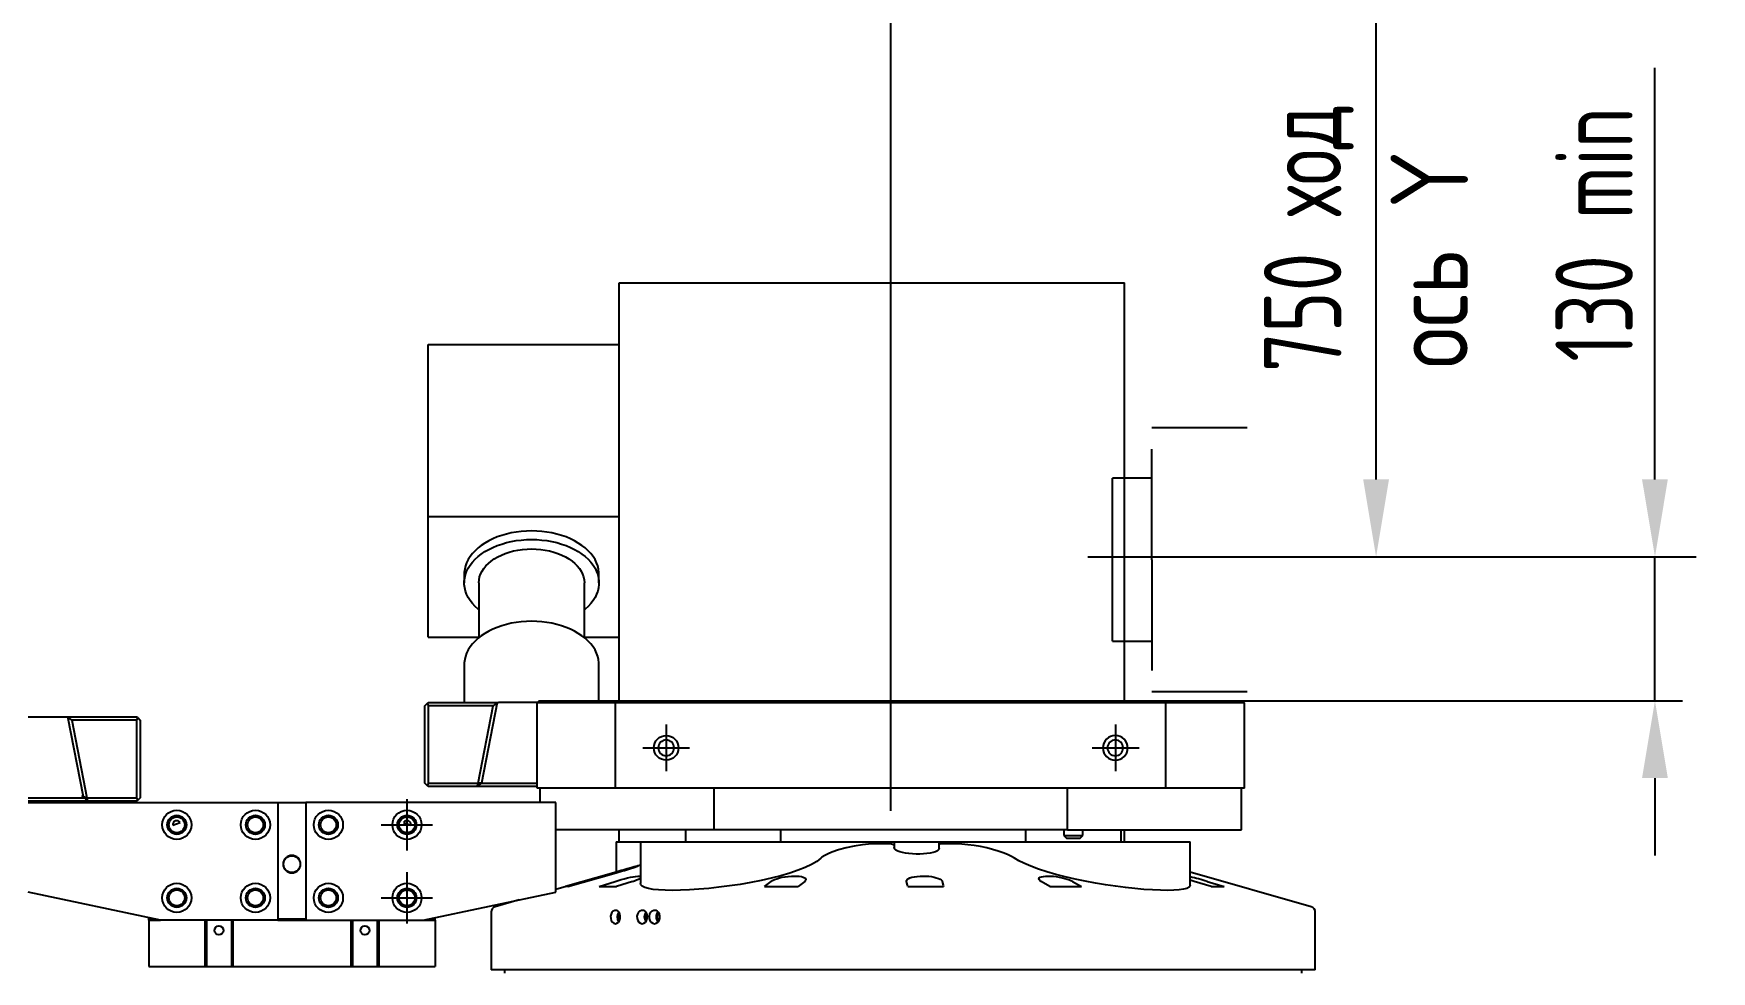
# Model space of a CAD drawing. Extents: x 387 to 958, y 84 to 319.
# Drawn here: x 442 to 517.9, y 127.2 to 169.6 of the extents above; entities that cross this region are included whole.
import ezdxf

# ---------------------------------------------------------------- set-up
doc = ezdxf.new("R2010")
doc.units = 0
doc.header["$PDMODE"] = 1
doc.linetypes.add('AXIS-MY', pattern=[15, 8, -2.5, 2, -2.5])
doc.linetypes.add('PHANTOM-MY', pattern=[12, 5, -2, 1, -1, 1, -2])
doc.layers.get('0').update_dxf_attribs({"linetype": 'CONTINUOUS'})
doc.layers.get('DEFPOINTS').update_dxf_attribs({"linetype": 'CONTINUOUS'})
for name, color, linetype in [('AXIS', 1, 'AXIS-MY'), ('DIM', 4, 'CONTINUOUS'), ('DWG', 7, 'CONTINUOUS'), ('PHANTOM', 132, 'PHANTOM-MY')]:
    doc.layers.add(name, color=color, linetype=linetype)
doc.styles.add('MY-DIM', font='txt@cad.shx', dxfattribs={"width": 0.7})
doc.styles.add('STANDARD-08', font='txt.shx', dxfattribs={"width": 0.8, "height": 3.5})
doc.styles.add('TXT_CAD', font='txt@cad.shx', dxfattribs={"width": 0.7, "height": 3.5})
doc.dimstyles.new('MY-STYLE', dxfattribs={"dimtxt": 3.5, "dimasz": 3.5, "dimexe": 1.25, "dimexo": 0, "dimgap": 1, "dimtad": 1, "dimdec": 4, "dimtxsty": 'MY-DIM', "dimcen": 2.5, "dimclrt": 7, "dimazin": 3, "dimtfac": 1, "dimtdec": 4, "dimtmove": 0, "dimatfit": 3, "dimtolj": 1, "dimtzin": 0})

# ---------------------------------------------------------------- blocks, each defined once
blk = doc.blocks.new('*D34')
at = {"layer": 'DEFPOINTS', "color": 0}
for p in [(489.676, 145.974), (480.761, 139.474), (515.316, 139.474)]:
    blk.add_point(p, dxfattribs=at)
at = {"layer": 'DIM', "color": 0}
for p, q in [((515.316, 149.474), (515.316, 168.076)), ((489.676, 145.974), (516.566, 145.974)), ((515.316, 139.474), (515.316, 145.974)), ((480.761, 139.474), (516.566, 139.474)), ((515.316, 135.974), (515.316, 132.474))]:
    blk.add_line(p, q, dxfattribs=at)
for points in [[(514.732, 149.474), (515.899, 149.474), (515.316, 145.974)], [(514.732, 135.974), (515.899, 135.974), (515.316, 139.474)]]:
    blk.add_solid(points, dxfattribs=at)
at = {"layer": 'DIM', "color": 7, "insert": (512.566, 160.542), "char_height": 3.5, "attachment_point": 5, "rotation": 90, "style": 'MY-DIM'}
blk.add_mtext('\\A1;130 min', dxfattribs=at)
blk = doc.blocks.new('*D35')
at = {"layer": 'DEFPOINTS', "color": 0}
for p in [(488.692, 182.203), (502.706, 182.203), (489.676, 145.974)]:
    blk.add_point(p, dxfattribs=at)
at = {"layer": 'DIM', "color": 0}
for p, q in [((488.692, 182.203), (503.956, 182.203)), ((502.706, 149.474), (502.706, 178.703)), ((489.676, 145.974), (503.956, 145.974))]:
    blk.add_line(p, q, dxfattribs=at)
for points in [[(502.122, 178.703), (503.289, 178.703), (502.706, 182.203)], [(502.122, 149.474), (503.289, 149.474), (502.706, 145.974)]]:
    blk.add_solid(points, dxfattribs=at)
at = {"layer": 'DIM', "color": 7, "insert": (499.664, 160.375), "char_height": 3.5, "attachment_point": 5, "rotation": 90, "style": 'MY-DIM'}
blk.add_mtext('\\A1;750 ход', dxfattribs=at)
blk = doc.blocks.new('*D41')
at = {"layer": 'DEFPOINTS', "color": 0}
for p in [(425.761, 175.691), (480.761, 139.474), (425.761, 138.822)]:
    blk.add_point(p, dxfattribs=at)
at = {"layer": 'DIM', "color": 0}
for p, q in [((425.761, 138.822), (425.761, 176.941)), ((480.761, 139.474), (480.761, 176.941)), ((477.261, 175.691), (429.261, 175.691))]:
    blk.add_line(p, q, dxfattribs=at)
for points in [[(429.261, 176.275), (429.261, 175.108), (425.761, 175.691)], [(477.261, 176.275), (477.261, 175.108), (480.761, 175.691)]]:
    blk.add_solid(points, dxfattribs=at)
at = {"layer": 'DIM', "color": 7, "insert": (440.8, 178.441), "char_height": 3.5, "attachment_point": 5, "style": 'STANDARD-08'}
blk.add_mtext('\\A1;1100', dxfattribs=at)
blk = doc.blocks.new('*D42')
at = {"layer": 'DEFPOINTS', "color": 0}
for p in [(490.791, 189.375), (490.791, 182.068), (480.761, 140.388)]:
    blk.add_point(p, dxfattribs=at)
at = {"layer": 'DIM', "color": 0}
for p, q in [((480.761, 140.388), (480.761, 190.625)), ((490.791, 182.068), (490.791, 190.625)), ((480.761, 189.375), (454.425, 189.375)), ((487.291, 189.375), (484.261, 189.375))]:
    blk.add_line(p, q, dxfattribs=at)
for points in [[(484.261, 189.959), (484.261, 188.792), (480.761, 189.375)], [(487.291, 189.959), (487.291, 188.792), (490.791, 189.375)]]:
    blk.add_solid(points, dxfattribs=at)
at = {"layer": 'DIM', "color": 7, "insert": (462.367, 192.125), "char_height": 3.5, "attachment_point": 5, "style": 'MY-DIM'}
blk.add_mtext('\\A1;205 min', dxfattribs=at)

msp = doc.modelspace()

# ---------------------------------------------------------------- linework, layer by layer
at = {"color": 7, "linetype": 'CONTINUOUS'}
for p, q in [((468.4822157, 158.3564216), (491.3278675, 158.3564216)), ((468.4822157, 139.4741085), (468.4822157, 158.3564216)), ((491.3278675, 139.4741085), (491.3278675, 158.3564216)), ((459.8516362, 155.5768194), (468.4822157, 155.5768194)), ((459.8516362, 147.798693), (459.8516362, 155.5768194)), ((459.8516362, 147.798693), (468.4822157, 147.798693)), ((459.8516362, 142.3489627), (459.8516362, 147.798693)), ((461.4762159, 145.1880437), (461.4762159, 144.7991374)), ((467.5683897, 144.7991374), (467.5683897, 145.1880437)), ((462.1362013, 144.7991374), (462.1362013, 142.3216157)), ((466.9084042, 142.3216157), (466.9084042, 144.7991374)), ((459.8516362, 142.3489627), (462.1362013, 142.3489627)), ((466.9084042, 142.3489627), (468.4822157, 142.3489627)), ((461.4762159, 141.1045273), (461.4762159, 139.3979564)), ((467.5683897, 139.4741085), (467.5683897, 141.1045273)), ((459.6920061, 139.245652), (459.8091633, 139.3628092)), ((459.6920061, 135.7426521), (459.6920061, 139.245652)), ((459.8091633, 139.3628092), (459.8443104, 139.3979564)), ((459.8091633, 139.3628092), (459.8443104, 139.245652)), ((459.8443104, 139.3979564), (462.9665495, 139.3979564)), ((462.7819794, 139.245652), (459.8443104, 139.245652)), ((459.8443104, 139.245652), (459.8443104, 135.7426521)), ((462.1047327, 135.7426521), (462.7819794, 139.245652)), ((462.9665495, 139.3979564), (462.259322, 135.7398831)), ((462.9665495, 139.3979564), (462.7819794, 139.245652)), ((462.9665495, 139.3979564), (463.0182577, 139.3979564)), ((464.7688176, 139.3979564), (463.0182577, 139.3979564)), ((464.8703538, 139.4741085), (464.7688176, 139.3725723)), ((464.7688176, 139.3725723), (464.7688176, 139.3979564)), ((468.3225856, 139.3725723), (464.7688176, 139.3725723)), ((464.7688176, 135.5141956), (464.7688176, 139.3725723)), ((464.8703538, 139.4741085), (468.3646433, 139.4741085)), ((468.3646433, 139.4741085), (468.3225856, 139.3725723)), ((493.198962, 139.3725723), (468.3225856, 139.3725723)), ((468.3225856, 135.5141956), (468.3225856, 139.3725723)), ((468.3646433, 139.4741085), (493.1569043, 139.4741085)), ((493.1569043, 139.4741085), (496.6511938, 139.4741085)), ((493.198962, 139.3725723), (493.1569043, 139.4741085)), ((496.75273, 139.3725723), (493.198962, 139.3725723)), ((493.198962, 135.5141956), (493.198962, 139.3725723)), ((496.75273, 139.3725723), (496.6511938, 139.4741085)), ((496.75273, 135.5141956), (496.75273, 139.3725723)), ((441.752806, 138.7459415), (443.5033659, 138.7459415)), ((443.5033659, 138.7459415), (443.5550741, 138.7459415)), ((443.7396442, 138.5936372), (443.5550741, 138.7459415)), ((444.2547091, 135.1271399), (443.5550741, 138.7459415)), ((443.5550741, 138.7459415), (446.6773132, 138.7459415)), ((443.7396442, 138.5936372), (444.4168909, 135.0906372)), ((446.6773132, 138.5936372), (443.7396442, 138.5936372)), ((446.7124603, 138.7107943), (446.6773132, 138.7459415)), ((446.6773132, 138.5936372), (446.7124603, 138.7107943)), ((446.6773132, 135.0906372), (446.6773132, 138.5936372)), ((446.7124603, 138.7107943), (446.8296175, 138.5936372)), ((446.8296175, 138.5936372), (446.8296175, 135.0906372)), ((441.752806, 135.0906372), (444.2912118, 135.0906372)), ((444.2547091, 135.1271399), (444.190608, 135.191241)), ((444.2547091, 135.1271399), (444.4435161, 134.9383329)), ((444.4168909, 135.0906372), (444.2547091, 135.1271399)), ((444.4168909, 135.0906372), (444.4435161, 134.9383329)), ((444.4168909, 135.0906372), (446.6773132, 135.0906372)), ((446.7124603, 134.97348), (446.6773132, 135.0906372)), ((446.8296175, 135.0906372), (446.7124603, 134.97348)), ((459.8091633, 135.6254949), (459.6920061, 135.7426521)), ((459.8443104, 135.7426521), (459.8091633, 135.6254949)), ((459.8443104, 135.5903478), (459.8091633, 135.6254949)), ((459.8443104, 135.7426521), (462.1047327, 135.7426521)), ((462.0381086, 135.5903478), (459.8443104, 135.5903478)), ((462.1047327, 135.7426521), (462.0381086, 135.5903478)), ((462.259322, 135.7398831), (462.0381086, 135.5903478)), ((464.7688176, 135.5903478), (462.0381086, 135.5903478)), ((462.259322, 135.7398831), (462.1047327, 135.7426521)), ((462.3115656, 135.7426521), (464.7688176, 135.7426521)), ((468.3225856, 135.5141956), (464.7688176, 135.5141956)), ((464.8957379, 135.5141956), (464.8957379, 134.8795981)), ((493.198962, 135.5141956), (468.3225856, 135.5141956)), ((472.7728582, 133.6357753), (472.7728582, 135.5141956)), ((488.7486894, 133.6357753), (488.7486894, 135.5141956)), ((496.75273, 135.5141956), (493.198962, 135.5141956)), ((496.6258097, 133.6357753), (496.6258097, 135.5141956)), ((444.4435161, 134.9383329), (441.752806, 134.9383329)), ((441.752806, 134.8795981), (453.0487088, 134.8795981)), ((446.6773132, 134.9383329), (444.4435161, 134.9383329)), ((446.7124603, 134.97348), (446.6773132, 134.9383329)), ((453.0487088, 134.8795981), (453.0487088, 129.5489461)), ((453.0487088, 134.8795981), (454.3179116, 134.8795981)), ((465.6138172, 134.8795981), (454.3179116, 134.8795981)), ((454.3179116, 134.8795981), (454.3179116, 129.5489461)), ((465.6138172, 130.8222954), (465.6138172, 134.8795981)), ((448.2935663, 133.8523401), (448.6297184, 133.9746895)), ((458.736902, 133.9746895), (459.0730541, 133.8523401)), ((472.7728582, 133.6357753), (465.6138172, 133.6357753)), ((468.4822157, 133.1027141), (468.4822157, 133.6357753)), ((471.4780289, 133.6357753), (471.4780289, 133.1027141)), ((488.7486894, 133.6357753), (472.7728582, 133.6357753)), ((475.7933187, 133.1027141), (475.7933187, 133.6357753)), ((486.8597789, 133.6357753), (486.8597789, 133.1027141)), ((488.5858949, 133.6357753), (488.5858949, 133.3819347)), ((488.7486894, 133.6357753), (496.6258097, 133.6357753)), ((489.4489528, 133.3819347), (489.4489528, 133.6357753)), ((491.1750687, 133.1027141), (491.1750687, 133.6357753)), ((491.3278675, 133.1027141), (491.3278675, 133.6357753)), ((468.3523582, 133.1027141), (469.4475199, 133.1027141)), ((468.3523582, 133.1027141), (468.3523582, 131.7297169)), ((469.4475199, 133.1027141), (477.5989864, 133.1027141)), ((469.4475199, 133.1027141), (469.4475199, 131.2141554)), ((477.5989864, 133.1027141), (480.3056187, 133.1027141)), ((480.3056187, 133.1027141), (480.5683849, 133.1027141)), ((480.5683849, 133.0116211), (480.3056187, 133.0116211)), ((480.5683849, 133.1027141), (480.9172528, 133.1027141)), ((480.9172528, 133.1027141), (482.9479774, 133.1027141)), ((480.9172528, 133.1027141), (480.9172528, 132.832772)), ((482.9479774, 133.1027141), (483.199034, 133.1027141)), ((482.9479774, 132.7945166), (482.9479774, 133.1027141)), ((483.199034, 133.1027141), (483.4558302, 133.1027141)), ((483.4558302, 133.0116211), (483.199034, 133.0116211)), ((483.4558302, 133.1027141), (486.3634869, 133.1027141)), ((486.3634869, 133.1027141), (494.3007394, 133.1027141)), ((488.5858949, 133.3819347), (488.7128151, 133.2550145)), ((488.5858949, 133.3819347), (489.4489528, 133.3819347)), ((488.7128151, 133.2550145), (489.3220325, 133.2550145)), ((489.3220325, 133.2550145), (489.4489528, 133.3819347)), ((494.3007394, 131.1264456), (494.3007394, 133.1027141)), ((469.4475199, 132.0437494), (465.6138172, 130.9444529)), ((467.5750784, 131.0719895), (468.3008082, 131.3091138)), ((469.0835239, 131.3091138), (468.357794, 131.0719895)), ((475.056451, 131.0719895), (475.355908, 131.3091138)), ((476.8705705, 131.3091138), (476.5711135, 131.0719895)), ((487.9603725, 131.0719895), (487.5613538, 131.3091138)), ((488.9849462, 131.3091138), (489.383965, 131.0719895)), ((499.7745744, 130.16012), (494.3007394, 131.7297169)), ((495.2476274, 131.0719895), (494.4754711, 131.3091138)), ((495.0628863, 131.3091138), (495.8350426, 131.0719895)), ((447.7434408, 129.5489461), (441.7528032, 130.8222954)), ((459.6231797, 129.5489461), (465.6138172, 130.8222954)), ((466.1676541, 131.0719895), (466.059909, 131.0719895)), ((467.5750784, 131.0719895), (468.357794, 131.0719895)), ((475.056451, 131.0719895), (476.5711135, 131.0719895)), ((481.5272124, 131.0719895), (483.1482152, 131.0719895)), ((487.9603725, 131.0719895), (489.383965, 131.0719895)), ((495.2476274, 131.0719895), (495.8350426, 131.0719895)), ((462.6946506, 129.9161127), (462.6946506, 127.315149)), ((463.9672418, 130.472305), (462.8785232, 130.16012)), ((499.958447, 127.315149), (499.958447, 129.9161127)), ((447.2103755, 129.620743), (447.2103755, 129.6622526)), ((447.2103755, 129.5812547), (447.2103755, 129.620743)), ((447.2103755, 129.620743), (447.4056626, 129.620743)), ((447.2103755, 129.5489461), (447.2103755, 129.5812547)), ((447.2103755, 129.5489461), (447.2103755, 127.4674533)), ((447.2103755, 129.5489461), (447.7434408, 129.5489461)), ((453.0487088, 129.5489461), (447.7434408, 129.5489461)), ((449.7487813, 129.5489461), (449.7487813, 127.4674533)), ((449.8205783, 129.5489461), (449.8205783, 127.4674533)), ((450.9461872, 129.5489461), (450.9461872, 127.4674533)), ((451.0179842, 129.5489461), (451.0179842, 127.4674533)), ((453.0487088, 129.620743), (454.3179116, 129.620743)), ((453.0487088, 129.5489461), (454.3179116, 129.5489461)), ((454.3179116, 129.5489461), (459.6231797, 129.5489461)), ((456.3486362, 129.5489461), (456.3486362, 127.4674533)), ((456.4204332, 129.5489461), (456.4204332, 127.4674533)), ((457.5460422, 129.5489461), (457.5460422, 127.4674533)), ((457.6178391, 129.5489461), (457.6178391, 127.4674533)), ((459.6231797, 129.5489461), (460.1562449, 129.5489461)), ((459.9609578, 129.620743), (460.1562449, 129.620743)), ((460.1562449, 129.620743), (460.1562449, 129.6622526)), ((460.1562449, 129.5812547), (460.1562449, 129.620743)), ((460.1562449, 129.5489461), (460.1562449, 129.5812547)), ((460.1562449, 129.5489461), (460.1562449, 127.4674533)), ((447.2103755, 127.4674533), (449.7487813, 127.4674533)), ((449.7487813, 127.4674533), (449.7810899, 127.4674533)), ((449.7810899, 127.4674533), (449.8205783, 127.4674533)), ((449.8205783, 127.4674533), (450.9461872, 127.4674533)), ((450.9461872, 127.4674533), (450.9856755, 127.4674533)), ((450.9856755, 127.4674533), (451.0179842, 127.4674533)), ((451.0179842, 127.4674533), (456.3486362, 127.4674533)), ((456.3486362, 127.4674533), (456.3809449, 127.4674533)), ((456.3809449, 127.4674533), (456.4204332, 127.4674533)), ((456.4204332, 127.4674533), (457.5460422, 127.4674533)), ((457.5460422, 127.4674533), (457.5855305, 127.4674533)), ((457.5855305, 127.4674533), (457.6178391, 127.4674533)), ((457.6178391, 127.4674533), (460.1562449, 127.4674533)), ((462.7356728, 127.315149), (462.6946506, 127.315149)), ((499.958447, 127.315149), (462.7356728, 127.315149)), ((463.303868, 127.315149), (463.303868, 127.1628447)), ((499.3492296, 127.1628447), (499.3492296, 127.315149))]:
    msp.add_line(p, q, dxfattribs=at)
at = {"color": 7, "linetype": 'CONTINUOUS', "flags": 128}
for points in [[(467.5683897, 145.1880437), (467.5661544, 145.26304), (467.5482918, 145.4125924), (467.5126716, 145.560827), (467.4595027, 145.706874), (467.3890971, 145.8498764), (467.3018681, 145.9889948), (467.1983274, 146.1234129), (467.0790828, 146.2523419), (466.9448339, 146.3750252), (466.7963687, 146.4907427), (466.6345584, 146.5988156), (466.4603525, 146.6986095), (466.2747734, 146.7895387), (466.0789101, 146.8710698), (465.8739119, 146.9427242), (465.660982, 147.0040814), (465.4413699, 147.0547814), (465.2163643, 147.0945266), (464.9872857, 147.1230839), (464.7554784, 147.1402855), (464.5223028, 147.1460306), (464.2891271, 147.1402855), (464.0573198, 147.1230839), (463.8282412, 147.0945266), (463.6032356, 147.0547814), (463.3836235, 147.0040814), (463.1706936, 146.9427242), (462.9656954, 146.8710698), (462.7698321, 146.7895387), (462.584253, 146.6986095), (462.4100471, 146.5988156), (462.2482368, 146.4907427), (462.0997716, 146.3750252), (461.9655227, 146.2523419), (461.8462781, 146.1234129), (461.7427374, 145.9889948), (461.6555084, 145.8498764), (461.5851028, 145.706874), (461.5319339, 145.560827), (461.4963137, 145.4125924), (461.4784511, 145.26304), (461.4762159, 145.1880437)], [(462.1362013, 143.5820491), (462.0997716, 143.612156), (461.9655227, 143.7348393), (461.8462781, 143.8637683), (461.7427374, 143.9981864), (461.6555084, 144.1373048), (461.5851028, 144.2803071), (461.5319339, 144.4263541), (461.4963137, 144.5745888), (461.4784511, 144.7241412), (461.4784511, 144.8741337), (461.4963137, 145.0236861), (461.5319339, 145.1719207), (461.5851028, 145.3179677), (461.6555084, 145.46097), (461.7427374, 145.6000884), (461.8462781, 145.7345066), (461.9655227, 145.8634356), (462.0997716, 145.9861188), (462.2482368, 146.1018364), (462.4100471, 146.2099093), (462.584253, 146.3097031), (462.7698321, 146.4006324), (462.9656954, 146.4821635), (463.1706936, 146.5538178), (463.3836235, 146.6151751), (463.6032356, 146.6658751), (463.8282412, 146.7056203), (464.0573198, 146.7341775), (464.2891271, 146.7513792), (464.5223028, 146.7571243), (464.7554784, 146.7513792), (464.9872857, 146.7341775), (465.2163643, 146.7056203), (465.4413699, 146.6658751), (465.660982, 146.6151751), (465.8739119, 146.5538178), (466.0789101, 146.4821635), (466.2747734, 146.4006324), (466.4603525, 146.3097031), (466.6345584, 146.2099093), (466.7963687, 146.1018364), (466.9448339, 145.9861188), (467.0790828, 145.8634356), (467.1983274, 145.7345066), (467.3018681, 145.6000884), (467.3890971, 145.46097), (467.4595027, 145.3179677), (467.5126716, 145.1719207), (467.5482918, 145.0236861), (467.5661544, 144.8741337), (467.5661544, 144.7241412), (467.5482918, 144.5745888), (467.5126716, 144.4263541), (467.4595027, 144.2803071), (467.3890971, 144.1373048), (467.3018681, 143.9981864), (467.1983274, 143.8637683), (467.0790828, 143.7348393), (466.9448339, 143.612156), (466.9084042, 143.5820491)], [(462.1362013, 144.7991374), (462.1452812, 144.9328131), (462.1724516, 145.0654714), (462.2175058, 145.1961028), (462.2801009, 145.323713), (462.3597605, 145.4473309), (462.4558783, 145.5660156), (462.5677229, 145.6788639), (462.694443, 145.785017), (462.8350743, 145.883667), (462.9885463, 145.974063), (463.1536912, 146.0555171), (463.3292521, 146.1274094), (463.5138927, 146.1891928), (463.706208, 146.240397), (463.9047343, 146.2806323), (464.1079606, 146.3095926), (464.3143403, 146.3270574), (464.5223028, 146.3328938), (464.7302652, 146.3270574), (464.9366449, 146.3095926), (465.1398712, 146.2806323), (465.3383975, 146.240397), (465.5307128, 146.1891928), (465.7153535, 146.1274094), (465.8909143, 146.0555171), (466.0560592, 145.974063), (466.2095312, 145.883667), (466.3501625, 145.785017), (466.4768826, 145.6788639), (466.5887272, 145.5660156), (466.684845, 145.4473309), (466.7645046, 145.323713), (466.8270997, 145.1961028), (466.8721539, 145.0654714), (466.8993243, 144.9328131), (466.9084042, 144.7991374), (466.9084042, 144.7991374)], [(464.5223028, 143.0625142), (464.2891271, 143.0567691), (464.0573198, 143.0395675), (463.8282412, 143.0110102), (463.6032356, 142.971265), (463.3836235, 142.920565), (463.1706936, 142.8592078), (462.9656954, 142.7875534), (462.7698321, 142.7060223), (462.584253, 142.6150931), (462.4100471, 142.5152992), (462.2482368, 142.4072263), (462.0997716, 142.2915088), (461.9655227, 142.1688255), (461.8462781, 142.0398965), (461.7427374, 141.9054784), (461.6555084, 141.76636), (461.5851028, 141.6233576), (461.5319339, 141.4773106), (461.4963137, 141.329076), (461.4784511, 141.1795236), (461.4762159, 141.1045273)], [(467.5683897, 141.1045273), (467.5661544, 141.1795236), (467.5482918, 141.329076), (467.5126716, 141.4773106), (467.4595027, 141.6233576), (467.3890971, 141.76636), (467.3018681, 141.9054784), (467.1983274, 142.0398965), (467.0790828, 142.1688255), (466.9448339, 142.2915088), (466.7963687, 142.4072263), (466.6345584, 142.5152992), (466.4603525, 142.6150931), (466.2747734, 142.7060223), (466.0789101, 142.7875534), (465.8739119, 142.8592078), (465.660982, 142.920565), (465.4413699, 142.971265), (465.2163643, 143.0110102), (464.9872857, 143.0395675), (464.7554784, 143.0567691), (464.5223028, 143.0625142)], [(480.3056187, 133.0116211), (480.0333303, 133.0060684), (479.7601977, 132.9898004), (479.4914645, 132.9634024), (479.1025857, 132.9061146), (478.7388901, 132.8308954), (478.3997337, 132.738263), (478.1041384, 132.6344443), (477.9265029, 132.556881), (477.7749923, 132.4766211), (477.6520997, 132.3952419), (477.5989864, 132.3519211)], [(480.9172528, 132.9345579), (480.8827592, 132.9608764), (480.7907428, 132.9903417), (480.6703927, 133.0075864), (480.5683849, 133.0116211)], [(482.9450024, 132.7945166), (482.9469643, 132.7816526), (482.9233528, 132.7329748), (482.8691992, 132.6873347), (482.7864234, 132.6464812), (482.6769625, 132.6108689), (482.5478109, 132.5823726), (482.3998454, 132.560491), (482.2427741, 132.5463058), (482.0766368, 132.5392572), (481.9102333, 132.5395501), (481.7445811, 132.5468313), (481.5852816, 132.5609084), (481.4356816, 132.5813526), (481.2981527, 132.60813), (481.1780811, 132.6402724), (481.0761308, 132.6781655), (480.9980025, 132.7200113), (480.9444193, 132.7664023), (480.9192001, 132.8148082), (480.9226576, 132.832772)], [(483.199034, 133.0116211), (483.0767155, 133.0051858), (482.9775409, 132.986873), (482.9479774, 132.9744481)], [(486.3634869, 132.3519211), (486.2173136, 132.4361251), (486.0420771, 132.5196984), (485.8409044, 132.6009568), (485.6149122, 132.6789757), (485.3664926, 132.752529), (485.1002075, 132.8196584), (484.8248746, 132.8776945), (484.5372676, 132.9271009), (484.2432226, 132.9661471), (483.8471683, 132.9999594), (483.4558302, 133.0116211)], [(477.5989864, 132.3519211), (477.4150093, 132.2126704), (477.1794317, 132.0742659), (476.8965174, 131.9390501), (476.5678943, 131.8079484), (476.1972773, 131.681726), (475.7916153, 131.5622928), (475.3605701, 131.4518889), (474.9032202, 131.3492052), (474.428538, 131.2557345), (473.9538643, 131.1740762), (473.4719334, 131.1019136), (472.9923555, 131.0402727), (472.5321273, 130.9907137), (472.0834006, 130.9516038), (471.6550581, 130.923489), (471.2591772, 130.9068329), (470.8909571, 130.9009421), (470.5574673, 130.9058972), (470.2647805, 130.9216213), (470.0120333, 130.9479251), (469.8037866, 130.9844579), (469.6419684, 131.0313599), (469.5278707, 131.0882269), (469.4632144, 131.1543168), (469.4520793, 131.2141554)], [(494.2941356, 131.1264456), (494.2971541, 131.1019136), (494.2510053, 131.0402727), (494.1523105, 130.9907137), (494.0019964, 130.9516038), (493.8027285, 130.923489), (493.5606731, 130.9068329), (493.2754227, 130.9009421), (492.9523974, 130.9058972), (492.5973881, 130.9216213), (492.2117398, 130.9479251), (491.8027624, 130.9844579), (491.3726826, 131.0313599), (490.9272131, 131.0882269), (490.4746163, 131.1543168), (490.012584, 131.2306093), (489.5518591, 131.315819), (489.1007543, 131.4088399), (488.653841, 131.5117297), (488.2251793, 131.6219465), (487.822316, 131.7380153), (487.4397336, 131.8627227), (487.0912498, 131.9923472), (486.7829552, 132.1249678), (486.557219, 132.2381068), (486.3634869, 132.3519211)], [(468.4819509, 131.7668594), (468.133898, 131.6670315), (466.059909, 131.0719895)], [(466.1676541, 131.0719895), (468.2416431, 131.6670315), (468.589696, 131.7668594)], [(468.3008082, 131.3091138), (468.4302379, 131.3496503), (468.5677716, 131.3894058), (468.7097765, 131.4272224), (468.8520081, 131.4618835), (468.9878073, 131.4916497), (469.1155344, 131.51612), (469.2265189, 131.5336221), (469.3226716, 131.5446279), (469.3978948, 131.548534), (469.4475199, 131.5461667)], [(468.589696, 131.7668594), (468.7275525, 131.8068418), (468.8636319, 131.8472336), (468.9865547, 131.8846188), (469.0996797, 131.9199479), (469.1913426, 131.9494593), (469.2661001, 131.9744851), (469.3151028, 131.9919006), (469.3429534, 132.0031746), (469.3471344, 132.007115), (469.3292561, 132.0043784), (469.2917561, 131.9954451), (469.2336513, 131.9801868), (469.1588676, 131.9597046), (469.066304, 131.9337916), (468.9595579, 131.9035422), (468.8390518, 131.8691669), (468.7089858, 131.8319419), (468.5707047, 131.7923099), (468.4819509, 131.7668594)], [(475.355908, 131.3091138), (475.4184016, 131.3496485), (475.5019682, 131.3894024), (475.6047686, 131.4272192), (475.7237533, 131.4618806), (475.8534484, 131.4916473), (475.9919434, 131.5161182), (476.1293983, 131.5336208), (476.2670318, 131.5446272), (476.3954343, 131.548534), (476.5163156, 131.5458459), (476.6241976, 131.5367875), (476.7185819, 131.5218155), (476.7977481, 131.5011237), (476.8588865, 131.4756572), (476.9016187, 131.4451022), (476.9230059, 131.411275), (476.9220872, 131.3736201), (476.8980981, 131.3345687), (476.8705705, 131.3091138)], [(481.4722852, 131.3091138), (481.4753067, 131.3496505), (481.5027147, 131.3894061), (481.5542969, 131.4272227), (481.6285489, 131.4618837), (481.7221308, 131.4916499), (481.8334269, 131.5161202), (481.9542635, 131.5336222), (482.085103, 131.5446279), (482.2166875, 131.548534), (482.3500689, 131.5458454), (482.4790614, 131.5367863), (482.6025173, 131.5218138), (482.7184018, 131.5011215), (482.8224064, 131.4756546), (482.9147505, 131.4450991), (482.989654, 131.4112716), (483.0470921, 131.3736164), (483.0825716, 131.3345649), (483.0932881, 131.3091138)], [(481.5272124, 131.0719895), (481.5118687, 131.1382331), (481.4722852, 131.3091138)], [(483.0932881, 131.3091138), (483.1328715, 131.1382331), (483.1482152, 131.0719895)], [(487.5613538, 131.3091138), (487.5043334, 131.3496503), (487.4704416, 131.3894058), (487.4611381, 131.4272224), (487.4767422, 131.4618835), (487.5166741, 131.4916497), (487.5799155, 131.51612), (487.6614909, 131.5336221), (487.7610196, 131.5446279), (487.8711299, 131.548534), (487.9920186, 131.5458454), (488.1179516, 131.5367864), (488.247347, 131.5218139), (488.3782362, 131.5011216), (488.50562, 131.4756548), (488.6302741, 131.4450993), (488.7446602, 131.4112718), (488.8496944, 131.3736167), (488.9379966, 131.3345651), (488.9849462, 131.3091138)], [(494.4754711, 131.3091138), (494.3486006, 131.3496485), (494.3007394, 131.3662856)], [(468.1549408, 129.9161127), (468.1132521, 129.8326311), (468.093484, 129.7343026), (468.0977814, 129.632384), (468.1256001, 129.5382933), (468.1739727, 129.462435), (468.237756, 129.4133246), (468.3099698, 129.396646), (468.3824616, 129.4144132), (468.4469003, 129.4646148), (468.495842, 129.5415033), (468.5236301, 129.6363531), (468.5270556, 129.7384708), (468.5057437, 129.836372), (468.4643501, 129.9161127)], [(468.1549408, 129.9161127), (468.2167837, 129.974252), (468.2902848, 130.0032089), (468.3615626, 129.9997983), (468.4204366, 129.9659873), (468.4643501, 129.9161127)], [(469.3532585, 129.9161127), (469.3081498, 129.8325463), (469.2867915, 129.7341767), (469.2915006, 129.6320974), (469.321766, 129.5378149), (469.3742983, 129.461957), (469.4433486, 129.4130681), (469.5212918, 129.39665), (469.5994219, 129.4145658), (469.6688766, 129.4648377), (469.7216365, 129.5418136), (469.7515424, 129.6367525), (469.7551314, 129.738875), (469.7320482, 129.8366928), (469.6874979, 129.9161127)], [(469.3532585, 129.9161127), (469.419235, 129.9739545), (469.4973665, 130.0029838), (469.5759183, 129.9997564), (469.6402138, 129.9656785), (469.6874979, 129.9161127)], [(469.9068922, 129.9161127), (469.8603316, 129.8326324), (469.8382492, 129.7343233), (469.8430547, 129.6323498), (469.8741866, 129.538168), (469.9282636, 129.4623152), (469.9994233, 129.41329), (470.0798871, 129.3966458), (470.1606997, 129.4143881), (470.2326251, 129.464657), (470.2872418, 129.5417559), (470.3181419, 129.6367545), (470.3218597, 129.7387413), (470.2981684, 129.8363184), (470.2520284, 129.9161127)], [(469.9068922, 129.9161127), (469.9747445, 129.9738672), (470.0549129, 130.0029005), (470.1368391, 129.9996773), (470.2036575, 129.9652529), (470.2520284, 129.9161127)]]:
    msp.add_lwpolyline(points, dxfattribs=at)
at = {"color": 7, "linetype": 'CONTINUOUS'}
for centre, radius in [((470.6071508, 137.3418477), 0.5584493), ((448.4795784, 133.8642358), 0.6599855), ((448.4795784, 133.8642358), 0.431529), ((452.0333465, 133.8642358), 0.6599855), ((452.0333465, 133.8642358), 0.431529), ((455.3332739, 133.8642358), 0.6599855), ((455.3332739, 133.8642358), 0.431529), ((458.887042, 133.8642358), 0.6599855), ((458.887042, 133.8642358), 0.431529), ((448.4795784, 133.8642358), 0.3553768), ((452.0333465, 133.8642358), 0.3553768), ((455.3332739, 133.8642358), 0.3553768), ((458.887042, 133.8642358), 0.3553768), ((453.6833102, 132.0873518), 0.3807609), ((448.4795784, 130.5643084), 0.6599855), ((448.4795784, 130.5643084), 0.431529), ((448.4795784, 130.5643084), 0.3553768), ((452.0333465, 130.5643084), 0.6599855), ((452.0333465, 130.5643084), 0.431529), ((452.0333465, 130.5643084), 0.3553768), ((455.3332739, 130.5643084), 0.6599855), ((455.3332739, 130.5643084), 0.431529), ((455.3332739, 130.5643084), 0.3553768), ((458.887042, 130.5643084), 0.6599855), ((458.887042, 130.5643084), 0.431529), ((458.887042, 130.5643084), 0.3553768), ((450.3833827, 129.092033), 0.2030725), ((456.9832377, 129.092033), 0.2030725)]:
    msp.add_circle(centre, radius, dxfattribs=at)
at = {"color": 7, "linetype": 'CONTINUOUS', "extrusion": (6.98625e-15, 1.20118e-15, -1)}
for centre, radius in [((-470.6071508, 137.3418477), 0.3553768), ((-490.9143968, 137.3418477), 0.5584493), ((-490.9143968, 137.3418477), 0.3553768)]:
    msp.add_circle(centre, radius, dxfattribs=at)
at = {"color": 7, "linetype": 'CONTINUOUS', "extrusion": (5.15023e-15, 4.16334e-16, -1)}
msp.add_circle((-453.6833102, 132.0873518), 0.3950837, dxfattribs=at)
at = {"color": 7, "linetype": 'CONTINUOUS'}
for centre, radius, start, end in [((448.4795784, 133.8642358), 0.1863921, 36.340837065, 183.659162935), ((458.887042, 133.8642358), 0.1863921, 356.340837065, 143.659162935), ((468.5281967, 133.1695153), 1.9415154, 286.62028799, 298.262255002), ((492.4308979, 122.7769253), 8.9289195, 72.856181294, 77.911981674), ((462.9484912, 129.9161127), 0.2538406, 106, 180), ((468.7773112, 129.7012414), 0.3812343, 145.301550703, 213.982216371), ((468.7468469, 129.7012884), 0.3017572, 147.628319447, 212.739423827), ((469.9996335, 129.7012461), 0.3811386, 145.257384366, 214.083536964), ((469.9687866, 129.7012887), 0.3012512, 147.038891275, 213.320419737), ((470.5297059, 129.7011648), 0.3760353, 141.549722011, 218.384351638), ((470.4984038, 129.7012487), 0.2955821, 140.992003193, 218.995653186), ((499.7046064, 129.9161127), 0.2538406, 0, 74)]:
    msp.add_arc(centre, radius, start, end, dxfattribs=at)
msp.add_ellipse((462.3213807, 135.7934202), major_axis=(0.0435036, 0.0358985), ratio=0.8251841077, start_param=2.3561944902, end_param=3.926990817, dxfattribs=at)
at = {"layer": 'AXIS'}
for p, q in [((489.6755658, 145.9741085), (557.1612268, 145.9741085)), ((480.7607738, 134.4988333), (480.7607738, 140.3879346)), ((470.6071508, 138.400297), (470.6071508, 136.2833985)), ((490.9282721, 138.400297), (490.9282721, 136.2833985)), ((469.5487015, 137.3418477), (471.6656001, 137.3418477)), ((489.8698228, 137.3418477), (491.9867214, 137.3418477)), ((458.887042, 135.0242213), (458.887042, 132.7042503)), ((457.7270565, 133.8642358), (460.0470275, 133.8642358)), ((458.887042, 131.7242939), (458.887042, 129.4043229)), ((457.7270565, 130.5643084), (460.0470275, 130.5643084))]:
    msp.add_line(p, q, dxfattribs=at)
at = {"layer": 'PHANTOM'}
for p, q in [((492.5680312, 145.8429384), (492.5680312, 151.8082416)), ((496.883321, 151.8082416), (492.5680312, 151.8082416)), ((490.7911472, 145.8429574), (490.7911472, 149.5236764)), ((492.5680312, 149.5236764), (490.7911472, 149.5236764)), ((490.7911472, 142.1622998), (490.7911472, 145.8429574)), ((492.5680312, 145.8430378), (492.5680312, 139.8777346)), ((490.7911472, 142.1622998), (492.5680312, 142.1622998)), ((496.883321, 139.8777346), (492.5680312, 139.8777346))]:
    msp.add_line(p, q, dxfattribs=at)

# ---------------------------------------------------------------- texts
at = {"layer": 'DWG', "style": 'TXT_CAD', "width": 0.8}
msp.add_text('ось Y', height=3.5, rotation=90, dxfattribs=at).set_placement((506.8608511, 154.4874293))

# ---------------------------------------------------------------- dimensions: what is measured, and where the dimension line sits
at = {"layer": 'DIM', "color": 2}
for base, p1, p2, text, override, picture, middle in [((490.7911472, 189.3751905), (480.7607738, 140.3879346), (490.7911472, 182.0681624), '205 min', {"dimlfac": 20}, '*D42', (462.366674, 189.3751905)), ((425.7608498, 175.6913604), (480.7607738, 139.4741085), (425.7608498, 138.8220937), '1100', {"dimtxt": 3.5, "dimgap": 1, "dimtxsty": 'STANDARD-08', "dimclrt": 7}, '*D41', (440.8004981, 175.6913604))]:
    dim = msp.add_linear_dim(base=base, p1=p1, p2=p2, text=text, dimstyle='MY-STYLE', override=override, dxfattribs=at)
    dim.commit()
    dim.dimension.update_dxf_attribs({"geometry": picture, "text_midpoint": middle, "dimtype": 160})
dim = msp.add_linear_dim(base=(502.7057616, 182.2026434), p1=(489.6755658, 145.9741085), p2=(488.6916106, 182.2026434), angle=90, text='750 ход', dimstyle='MY-STYLE', override={"dimlfac": 20}, dxfattribs=at)
dim.commit()
dim.dimension.update_dxf_attribs({"geometry": '*D35', "text_midpoint": (502.7057616, 160.3749459), "dimtype": 160})
at = {"layer": 'DIM'}
dim = msp.add_linear_dim(base=(515.3155525, 139.4741085), p1=(489.6755658, 145.9741085), p2=(480.7607738, 139.4741085), angle=90, text='<> min', dimstyle='MY-STYLE', override={"dimlfac": 20}, dxfattribs=at)
dim.commit()
dim.dimension.update_dxf_attribs({"geometry": '*D34', "text_midpoint": (515.3155525, 160.542335), "dimtype": 160})

doc.saveas('drawing.dxf')
